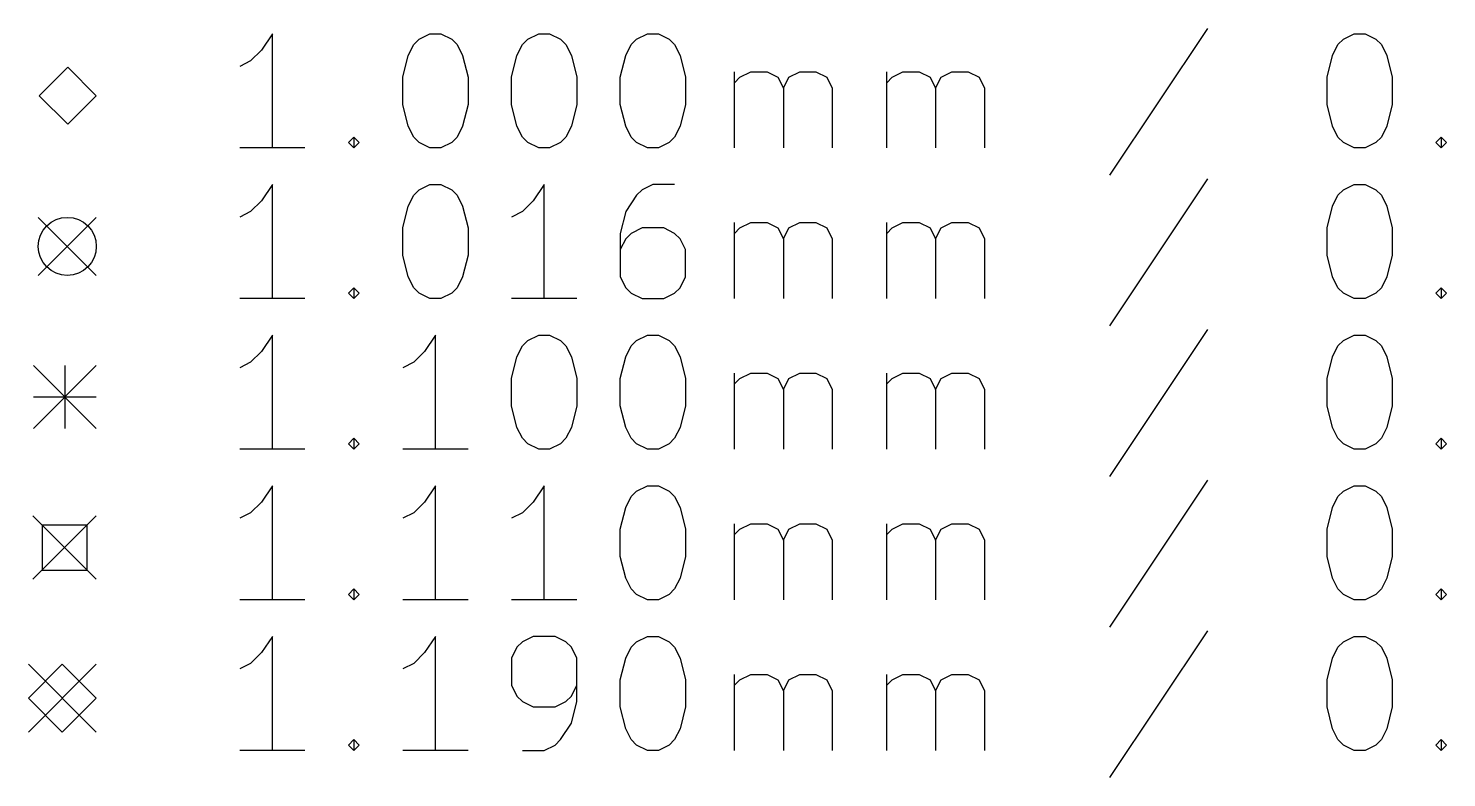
# Model space of a CAD drawing. Extents: x 124 to 225, y -187 to -59.
# Drawn here: x 123.8 to 148.65, y -186.64 to -173.51 of the extents above; entities that cross this region are included whole.
import ezdxf

# ---------------------------------------------------------------- set-up
doc = ezdxf.new("R2010")
doc.units = 0
doc.layers.add('BLACK', color=7, linetype='CONTINUOUS')

msp = doc.modelspace()

# ---------------------------------------------------------------- linework, layer by layer
at = {"layer": 'BLACK', "linetype": 'CONTINUOUS'}
for p, q in [((128.078958, -173.607338), (127.888482, -173.893052)), ((128.078958, -175.607338), (128.078958, -173.607338)), ((130.650387, -173.702576), (130.840863, -173.607338)), ((130.840863, -173.607338), (131.03134, -173.607338)), ((131.03134, -173.607338), (131.221816, -173.702576)), ((132.555149, -173.702576), (132.745625, -173.607338)), ((132.745625, -173.607338), (132.936102, -173.607338)), ((132.936102, -173.607338), (133.126578, -173.702576)), ((134.459911, -173.702576), (134.650387, -173.607338)), ((134.650387, -173.607338), (134.840864, -173.607338)), ((134.840864, -173.607338), (135.03134, -173.702576)), ((144.459912, -173.5121), (142.745627, -176.083528)), ((146.840865, -173.702576), (147.031341, -173.607338)), ((147.031341, -173.607338), (147.221818, -173.607338)), ((147.221818, -173.607338), (147.412294, -173.702576)), ((127.888482, -173.893052), (127.698006, -174.083528)), ((130.459911, -173.98829), (130.555149, -173.797814)), ((130.555149, -173.797814), (130.650387, -173.702576)), ((131.221816, -173.702576), (131.317054, -173.797814)), ((131.317054, -173.797814), (131.412292, -173.98829)), ((132.364673, -173.98829), (132.459911, -173.797814)), ((132.459911, -173.797814), (132.555149, -173.702576)), ((133.126578, -173.702576), (133.221816, -173.797814)), ((133.221816, -173.797814), (133.317054, -173.98829)), ((134.269435, -173.98829), (134.364673, -173.797814)), ((134.364673, -173.797814), (134.459911, -173.702576)), ((135.03134, -173.702576), (135.126578, -173.797814)), ((135.126578, -173.797814), (135.221816, -173.98829)), ((146.650389, -173.98829), (146.745627, -173.797814)), ((146.745627, -173.797814), (146.840865, -173.702576)), ((147.412294, -173.702576), (147.507532, -173.797814)), ((147.507532, -173.797814), (147.60277, -173.98829)), ((127.698006, -174.083528), (127.50753, -174.178766)), ((130.364673, -174.369242), (130.459911, -173.98829)), ((131.412292, -173.98829), (131.50753, -174.369242)), ((132.269435, -174.369242), (132.364673, -173.98829)), ((133.317054, -173.98829), (133.412292, -174.369242)), ((134.174197, -174.369242), (134.269435, -173.98829)), ((135.221816, -173.98829), (135.317054, -174.369242)), ((146.555151, -174.369242), (146.650389, -173.98829)), ((147.60277, -173.98829), (147.698008, -174.369242)), ((124.495, -174.1925), (123.995, -174.6925)), ((124.995, -174.6925), (124.495, -174.1925)), ((130.364673, -174.845433), (130.364673, -174.369242)), ((131.50753, -174.369242), (131.50753, -174.845433)), ((132.269435, -174.845433), (132.269435, -174.369242)), ((133.412292, -174.369242), (133.412292, -174.845433)), ((134.174197, -174.845433), (134.174197, -174.369242)), ((135.317054, -174.369242), (135.317054, -174.845433)), ((136.174197, -175.607338), (136.174197, -174.274004)), ((136.174197, -174.46448), (136.269435, -174.369242)), ((136.269435, -174.369242), (136.459911, -174.274004)), ((136.459911, -174.274004), (136.745626, -174.274004)), ((136.745626, -174.274004), (136.936102, -174.369242)), ((136.936102, -174.369242), (137.03134, -174.559719)), ((137.03134, -174.559719), (137.126578, -174.369242)), ((137.126578, -174.369242), (137.317054, -174.274004)), ((137.317054, -174.274004), (137.602768, -174.274004)), ((137.602768, -174.274004), (137.793245, -174.369242)), ((137.793245, -174.369242), (137.888483, -174.559719)), ((138.840864, -175.607338), (138.840864, -174.274004)), ((138.840864, -174.46448), (138.936102, -174.369242)), ((138.936102, -174.369242), (139.126578, -174.274004)), ((139.126578, -174.274004), (139.412293, -174.274004)), ((139.412293, -174.274004), (139.602769, -174.369242)), ((139.602769, -174.369242), (139.698007, -174.559719)), ((139.698007, -174.559719), (139.793245, -174.369242)), ((139.793245, -174.369242), (139.983721, -174.274004)), ((139.983721, -174.274004), (140.269435, -174.274004)), ((140.269435, -174.274004), (140.459912, -174.369242)), ((140.459912, -174.369242), (140.55515, -174.559719)), ((146.555151, -174.845433), (146.555151, -174.369242)), ((147.698008, -174.369242), (147.698008, -174.845433)), ((137.03134, -174.559719), (137.03134, -175.607338)), ((137.888483, -174.559719), (137.888483, -175.607338)), ((139.698007, -174.559719), (139.698007, -175.607338)), ((140.55515, -174.559719), (140.55515, -175.607338)), ((123.995, -174.6925), (124.495, -175.1925)), ((124.495, -175.1925), (124.995, -174.6925)), ((130.459911, -175.226385), (130.364673, -174.845433)), ((131.50753, -174.845433), (131.412292, -175.226385)), ((132.364673, -175.226385), (132.269435, -174.845433)), ((133.412292, -174.845433), (133.317054, -175.226385)), ((134.269435, -175.226385), (134.174197, -174.845433)), ((135.317054, -174.845433), (135.221816, -175.226385)), ((146.650389, -175.226385), (146.555151, -174.845433)), ((147.698008, -174.845433), (147.60277, -175.226385)), ((130.555149, -175.416861), (130.459911, -175.226385)), ((131.412292, -175.226385), (131.317054, -175.416861)), ((132.459911, -175.416861), (132.364673, -175.226385)), ((133.317054, -175.226385), (133.221816, -175.416861)), ((134.364673, -175.416861), (134.269435, -175.226385)), ((135.221816, -175.226385), (135.126578, -175.416861)), ((146.745627, -175.416861), (146.650389, -175.226385)), ((147.60277, -175.226385), (147.507532, -175.416861)), ((128.650387, -175.607338), (127.50753, -175.607338)), ((129.412292, -175.5121), (129.50753, -175.416861)), ((129.50753, -175.607338), (129.412292, -175.5121)), ((129.50753, -175.416861), (129.602768, -175.5121)), ((129.50753, -175.416861), (129.50753, -175.607338)), ((129.602768, -175.5121), (129.50753, -175.607338)), ((130.650387, -175.5121), (130.555149, -175.416861)), ((130.840863, -175.607338), (130.650387, -175.5121)), ((131.03134, -175.607338), (130.840863, -175.607338)), ((131.221816, -175.5121), (131.03134, -175.607338)), ((131.317054, -175.416861), (131.221816, -175.5121)), ((132.555149, -175.5121), (132.459911, -175.416861)), ((132.745625, -175.607338), (132.555149, -175.5121)), ((132.936102, -175.607338), (132.745625, -175.607338)), ((133.126578, -175.5121), (132.936102, -175.607338)), ((133.221816, -175.416861), (133.126578, -175.5121)), ((134.459911, -175.5121), (134.364673, -175.416861)), ((134.650387, -175.607338), (134.459911, -175.5121)), ((134.840864, -175.607338), (134.650387, -175.607338)), ((135.03134, -175.5121), (134.840864, -175.607338)), ((135.126578, -175.416861), (135.03134, -175.5121)), ((146.840865, -175.5121), (146.745627, -175.416861)), ((147.031341, -175.607338), (146.840865, -175.5121)), ((147.221818, -175.607338), (147.031341, -175.607338)), ((147.412294, -175.5121), (147.221818, -175.607338)), ((147.507532, -175.416861), (147.412294, -175.5121)), ((148.459913, -175.5121), (148.555151, -175.416861)), ((148.555151, -175.607338), (148.459913, -175.5121)), ((148.555151, -175.416861), (148.650389, -175.5121)), ((148.555151, -175.416861), (148.555151, -175.607338)), ((148.650389, -175.5121), (148.555151, -175.607338)), ((144.459912, -176.1521), (142.745627, -178.723528)), ((128.078958, -176.247338), (127.888482, -176.533052)), ((128.078958, -178.247338), (128.078958, -176.247338)), ((130.555149, -176.437814), (130.650387, -176.342576)), ((130.650387, -176.342576), (130.840863, -176.247338)), ((130.840863, -176.247338), (131.03134, -176.247338)), ((131.03134, -176.247338), (131.221816, -176.342576)), ((131.221816, -176.342576), (131.317054, -176.437814)), ((132.840863, -176.247338), (132.650387, -176.533052)), ((132.840863, -178.247338), (132.840863, -176.247338)), ((134.555149, -176.342576), (134.459911, -176.437814)), ((134.745625, -176.247338), (134.555149, -176.342576)), ((135.126578, -176.247338), (134.745625, -176.247338)), ((146.745627, -176.437814), (146.840865, -176.342576)), ((146.840865, -176.342576), (147.031341, -176.247338)), ((147.031341, -176.247338), (147.221818, -176.247338)), ((147.221818, -176.247338), (147.412294, -176.342576)), ((147.412294, -176.342576), (147.507532, -176.437814)), ((127.888482, -176.533052), (127.698006, -176.723528)), ((130.364673, -177.009242), (130.459911, -176.62829)), ((130.459911, -176.62829), (130.555149, -176.437814)), ((131.317054, -176.437814), (131.412292, -176.62829)), ((131.412292, -176.62829), (131.50753, -177.009242)), ((132.650387, -176.533052), (132.459911, -176.723528)), ((134.459911, -176.437814), (134.269435, -176.723528)), ((146.555151, -177.009242), (146.650389, -176.62829)), ((146.650389, -176.62829), (146.745627, -176.437814)), ((147.507532, -176.437814), (147.60277, -176.62829)), ((147.60277, -176.62829), (147.698008, -177.009242)), ((123.979, -176.8245), (124.995, -177.8405)), ((124.995, -176.8245), (123.979, -177.8405)), ((127.698006, -176.723528), (127.50753, -176.818766)), ((132.459911, -176.723528), (132.269435, -176.818766)), ((134.269435, -176.723528), (134.174197, -177.10448)), ((130.364673, -177.485433), (130.364673, -177.009242)), ((131.50753, -177.009242), (131.50753, -177.485433)), ((134.174197, -177.10448), (134.174197, -177.866385)), ((134.364673, -177.10448), (134.269435, -177.199719)), ((134.555149, -177.009242), (134.364673, -177.10448)), ((134.936102, -177.009242), (134.555149, -177.009242)), ((135.126578, -177.10448), (134.936102, -177.009242)), ((135.221816, -177.199719), (135.126578, -177.10448)), ((136.174197, -178.247338), (136.174197, -176.914004)), ((136.174197, -177.10448), (136.269435, -177.009242)), ((136.269435, -177.009242), (136.459911, -176.914004)), ((136.459911, -176.914004), (136.745626, -176.914004)), ((136.745626, -176.914004), (136.936102, -177.009242)), ((136.936102, -177.009242), (137.03134, -177.199719)), ((137.03134, -177.199719), (137.126578, -177.009242)), ((137.126578, -177.009242), (137.317054, -176.914004)), ((137.317054, -176.914004), (137.602768, -176.914004)), ((137.602768, -176.914004), (137.793245, -177.009242)), ((137.793245, -177.009242), (137.888483, -177.199719)), ((138.840864, -178.247338), (138.840864, -176.914004)), ((138.840864, -177.10448), (138.936102, -177.009242)), ((138.936102, -177.009242), (139.126578, -176.914004)), ((139.126578, -176.914004), (139.412293, -176.914004)), ((139.412293, -176.914004), (139.602769, -177.009242)), ((139.602769, -177.009242), (139.698007, -177.199719)), ((139.698007, -177.199719), (139.793245, -177.009242)), ((139.793245, -177.009242), (139.983721, -176.914004)), ((139.983721, -176.914004), (140.269435, -176.914004)), ((140.269435, -176.914004), (140.459912, -177.009242)), ((140.459912, -177.009242), (140.55515, -177.199719)), ((146.555151, -177.485433), (146.555151, -177.009242)), ((147.698008, -177.009242), (147.698008, -177.485433)), ((134.269435, -177.199719), (134.174197, -177.390195)), ((135.317054, -177.390195), (135.221816, -177.199719)), ((135.317054, -177.866385), (135.317054, -177.390195)), ((137.03134, -177.199719), (137.03134, -178.247338)), ((137.888483, -177.199719), (137.888483, -178.247338)), ((139.698007, -177.199719), (139.698007, -178.247338)), ((140.55515, -177.199719), (140.55515, -178.247338)), ((130.459911, -177.866385), (130.364673, -177.485433)), ((131.50753, -177.485433), (131.412292, -177.866385)), ((146.650389, -177.866385), (146.555151, -177.485433)), ((147.698008, -177.485433), (147.60277, -177.866385)), ((130.555149, -178.056861), (130.459911, -177.866385)), ((131.412292, -177.866385), (131.317054, -178.056861)), ((134.174197, -177.866385), (134.269435, -178.056861)), ((135.221816, -178.056861), (135.317054, -177.866385)), ((146.745627, -178.056861), (146.650389, -177.866385)), ((147.60277, -177.866385), (147.507532, -178.056861)), ((129.412292, -178.1521), (129.50753, -178.056861)), ((129.50753, -178.056861), (129.602768, -178.1521)), ((129.50753, -178.056861), (129.50753, -178.247338)), ((130.650387, -178.1521), (130.555149, -178.056861)), ((131.317054, -178.056861), (131.221816, -178.1521)), ((134.269435, -178.056861), (134.364673, -178.1521)), ((135.126578, -178.1521), (135.221816, -178.056861)), ((146.840865, -178.1521), (146.745627, -178.056861)), ((147.507532, -178.056861), (147.412294, -178.1521)), ((148.459913, -178.1521), (148.555151, -178.056861)), ((148.555151, -178.056861), (148.650389, -178.1521)), ((148.555151, -178.056861), (148.555151, -178.247338)), ((128.650387, -178.247338), (127.50753, -178.247338)), ((129.50753, -178.247338), (129.412292, -178.1521)), ((129.602768, -178.1521), (129.50753, -178.247338)), ((130.840863, -178.247338), (130.650387, -178.1521)), ((131.03134, -178.247338), (130.840863, -178.247338)), ((131.221816, -178.1521), (131.03134, -178.247338)), ((133.412292, -178.247338), (132.269435, -178.247338)), ((134.364673, -178.1521), (134.555149, -178.247338)), ((134.555149, -178.247338), (134.936102, -178.247338)), ((134.936102, -178.247338), (135.126578, -178.1521)), ((147.031341, -178.247338), (146.840865, -178.1521)), ((147.221818, -178.247338), (147.031341, -178.247338)), ((147.412294, -178.1521), (147.221818, -178.247338)), ((148.555151, -178.247338), (148.459913, -178.1521)), ((148.650389, -178.1521), (148.555151, -178.247338)), ((144.459912, -178.7921), (142.745627, -181.363528)), ((128.078958, -178.887338), (127.888482, -179.173052)), ((128.078958, -180.887338), (128.078958, -178.887338)), ((130.936101, -178.887338), (130.745625, -179.173052)), ((130.936101, -180.887338), (130.936101, -178.887338)), ((132.364673, -179.26829), (132.459911, -179.077814)), ((132.459911, -179.077814), (132.555149, -178.982576)), ((132.555149, -178.982576), (132.745625, -178.887338)), ((132.745625, -178.887338), (132.936102, -178.887338)), ((132.936102, -178.887338), (133.126578, -178.982576)), ((133.126578, -178.982576), (133.221816, -179.077814)), ((133.221816, -179.077814), (133.317054, -179.26829)), ((134.269435, -179.26829), (134.364673, -179.077814)), ((134.364673, -179.077814), (134.459911, -178.982576)), ((134.459911, -178.982576), (134.650387, -178.887338)), ((134.650387, -178.887338), (134.840864, -178.887338)), ((134.840864, -178.887338), (135.03134, -178.982576)), ((135.03134, -178.982576), (135.126578, -179.077814)), ((135.126578, -179.077814), (135.221816, -179.26829)), ((146.650389, -179.26829), (146.745627, -179.077814)), ((146.745627, -179.077814), (146.840865, -178.982576)), ((146.840865, -178.982576), (147.031341, -178.887338)), ((147.031341, -178.887338), (147.221818, -178.887338)), ((147.221818, -178.887338), (147.412294, -178.982576)), ((147.412294, -178.982576), (147.507532, -179.077814)), ((147.507532, -179.077814), (147.60277, -179.26829)), ((127.698006, -179.363528), (127.50753, -179.458766)), ((127.888482, -179.173052), (127.698006, -179.363528)), ((130.555149, -179.363528), (130.364673, -179.458766)), ((130.745625, -179.173052), (130.555149, -179.363528)), ((132.269435, -179.649242), (132.364673, -179.26829)), ((133.317054, -179.26829), (133.412292, -179.649242)), ((134.174197, -179.649242), (134.269435, -179.26829)), ((135.221816, -179.26829), (135.317054, -179.649242)), ((146.555151, -179.649242), (146.650389, -179.26829)), ((147.60277, -179.26829), (147.698008, -179.649242)), ((123.895, -179.4225), (124.995, -180.5225)), ((124.995, -179.4225), (123.895, -180.5225)), ((124.445, -179.4225), (124.445, -180.5225)), ((136.174197, -180.887338), (136.174197, -179.554004)), ((136.269435, -179.649242), (136.459911, -179.554004)), ((136.459911, -179.554004), (136.745626, -179.554004)), ((136.745626, -179.554004), (136.936102, -179.649242)), ((137.126578, -179.649242), (137.317054, -179.554004)), ((137.317054, -179.554004), (137.602768, -179.554004)), ((137.602768, -179.554004), (137.793245, -179.649242)), ((138.840864, -180.887338), (138.840864, -179.554004)), ((138.936102, -179.649242), (139.126578, -179.554004)), ((139.126578, -179.554004), (139.412293, -179.554004)), ((139.412293, -179.554004), (139.602769, -179.649242)), ((139.793245, -179.649242), (139.983721, -179.554004)), ((139.983721, -179.554004), (140.269435, -179.554004)), ((140.269435, -179.554004), (140.459912, -179.649242)), ((132.269435, -180.125433), (132.269435, -179.649242)), ((133.412292, -179.649242), (133.412292, -180.125433)), ((134.174197, -180.125433), (134.174197, -179.649242)), ((135.317054, -179.649242), (135.317054, -180.125433)), ((136.174197, -179.74448), (136.269435, -179.649242)), ((136.936102, -179.649242), (137.03134, -179.839719)), ((137.03134, -179.839719), (137.126578, -179.649242)), ((137.03134, -179.839719), (137.03134, -180.887338)), ((137.793245, -179.649242), (137.888483, -179.839719)), ((137.888483, -179.839719), (137.888483, -180.887338)), ((138.840864, -179.74448), (138.936102, -179.649242)), ((139.602769, -179.649242), (139.698007, -179.839719)), ((139.698007, -179.839719), (139.793245, -179.649242)), ((139.698007, -179.839719), (139.698007, -180.887338)), ((140.459912, -179.649242), (140.55515, -179.839719)), ((140.55515, -179.839719), (140.55515, -180.887338)), ((146.555151, -180.125433), (146.555151, -179.649242)), ((147.698008, -179.649242), (147.698008, -180.125433)), ((123.895, -179.9725), (124.995, -179.9725)), ((132.364673, -180.506385), (132.269435, -180.125433)), ((133.412292, -180.125433), (133.317054, -180.506385)), ((134.269435, -180.506385), (134.174197, -180.125433)), ((135.317054, -180.125433), (135.221816, -180.506385)), ((146.650389, -180.506385), (146.555151, -180.125433)), ((147.698008, -180.125433), (147.60277, -180.506385)), ((132.459911, -180.696861), (132.364673, -180.506385)), ((133.317054, -180.506385), (133.221816, -180.696861)), ((134.364673, -180.696861), (134.269435, -180.506385)), ((135.221816, -180.506385), (135.126578, -180.696861)), ((146.745627, -180.696861), (146.650389, -180.506385)), ((147.60277, -180.506385), (147.507532, -180.696861)), ((129.412292, -180.7921), (129.50753, -180.696861)), ((129.50753, -180.887338), (129.412292, -180.7921)), ((129.50753, -180.696861), (129.602768, -180.7921)), ((129.50753, -180.696861), (129.50753, -180.887338)), ((129.602768, -180.7921), (129.50753, -180.887338)), ((132.555149, -180.7921), (132.459911, -180.696861)), ((132.745625, -180.887338), (132.555149, -180.7921)), ((133.126578, -180.7921), (132.936102, -180.887338)), ((133.221816, -180.696861), (133.126578, -180.7921)), ((134.459911, -180.7921), (134.364673, -180.696861)), ((134.650387, -180.887338), (134.459911, -180.7921)), ((135.03134, -180.7921), (134.840864, -180.887338)), ((135.126578, -180.696861), (135.03134, -180.7921)), ((146.840865, -180.7921), (146.745627, -180.696861)), ((147.031341, -180.887338), (146.840865, -180.7921)), ((147.412294, -180.7921), (147.221818, -180.887338)), ((147.507532, -180.696861), (147.412294, -180.7921)), ((148.459913, -180.7921), (148.555151, -180.696861)), ((148.555151, -180.887338), (148.459913, -180.7921)), ((148.555151, -180.696861), (148.650389, -180.7921)), ((148.555151, -180.696861), (148.555151, -180.887338)), ((148.650389, -180.7921), (148.555151, -180.887338)), ((128.650387, -180.887338), (127.50753, -180.887338)), ((131.50753, -180.887338), (130.364673, -180.887338)), ((132.936102, -180.887338), (132.745625, -180.887338)), ((134.840864, -180.887338), (134.650387, -180.887338)), ((147.221818, -180.887338), (147.031341, -180.887338)), ((128.078958, -181.527338), (127.888482, -181.813052)), ((128.078958, -183.527338), (128.078958, -181.527338)), ((130.936101, -181.527338), (130.745625, -181.813052)), ((130.936101, -183.527338), (130.936101, -181.527338)), ((132.840863, -181.527338), (132.650387, -181.813052)), ((132.840863, -183.527338), (132.840863, -181.527338)), ((134.459911, -181.622576), (134.650387, -181.527338)), ((134.650387, -181.527338), (134.840864, -181.527338)), ((134.840864, -181.527338), (135.03134, -181.622576)), ((144.459912, -181.4321), (142.745627, -184.003528)), ((146.840865, -181.622576), (147.031341, -181.527338)), ((147.031341, -181.527338), (147.221818, -181.527338)), ((147.221818, -181.527338), (147.412294, -181.622576)), ((127.888482, -181.813052), (127.698006, -182.003528)), ((130.745625, -181.813052), (130.555149, -182.003528)), ((132.650387, -181.813052), (132.459911, -182.003528)), ((134.269435, -181.90829), (134.364673, -181.717814)), ((134.364673, -181.717814), (134.459911, -181.622576)), ((135.03134, -181.622576), (135.126578, -181.717814)), ((135.126578, -181.717814), (135.221816, -181.90829)), ((146.650389, -181.90829), (146.745627, -181.717814)), ((146.745627, -181.717814), (146.840865, -181.622576)), ((147.412294, -181.622576), (147.507532, -181.717814)), ((147.507532, -181.717814), (147.60277, -181.90829)), ((123.885, -182.0575), (124.995, -183.1675)), ((124.995, -182.0575), (123.885, -183.1675)), ((127.698006, -182.003528), (127.50753, -182.098766)), ((130.555149, -182.003528), (130.364673, -182.098766)), ((132.459911, -182.003528), (132.269435, -182.098766)), ((134.174197, -182.289242), (134.269435, -181.90829)), ((135.221816, -181.90829), (135.317054, -182.289242)), ((146.555151, -182.289242), (146.650389, -181.90829)), ((147.60277, -181.90829), (147.698008, -182.289242)), ((124.832448, -182.220052), (124.047552, -182.220052)), ((124.047552, -182.220052), (124.047552, -183.004948)), ((124.832448, -183.004948), (124.832448, -182.220052)), ((134.174197, -182.765433), (134.174197, -182.289242)), ((135.317054, -182.289242), (135.317054, -182.765433)), ((136.174197, -183.527338), (136.174197, -182.194004)), ((136.174197, -182.38448), (136.269435, -182.289242)), ((136.269435, -182.289242), (136.459911, -182.194004)), ((136.459911, -182.194004), (136.745626, -182.194004)), ((136.745626, -182.194004), (136.936102, -182.289242)), ((136.936102, -182.289242), (137.03134, -182.479719)), ((137.03134, -182.479719), (137.126578, -182.289242)), ((137.126578, -182.289242), (137.317054, -182.194004)), ((137.317054, -182.194004), (137.602768, -182.194004)), ((137.602768, -182.194004), (137.793245, -182.289242)), ((137.793245, -182.289242), (137.888483, -182.479719)), ((138.840864, -183.527338), (138.840864, -182.194004)), ((138.840864, -182.38448), (138.936102, -182.289242)), ((138.936102, -182.289242), (139.126578, -182.194004)), ((139.126578, -182.194004), (139.412293, -182.194004)), ((139.412293, -182.194004), (139.602769, -182.289242)), ((139.602769, -182.289242), (139.698007, -182.479719)), ((139.698007, -182.479719), (139.793245, -182.289242)), ((139.793245, -182.289242), (139.983721, -182.194004)), ((139.983721, -182.194004), (140.269435, -182.194004)), ((140.269435, -182.194004), (140.459912, -182.289242)), ((140.459912, -182.289242), (140.55515, -182.479719)), ((146.555151, -182.765433), (146.555151, -182.289242)), ((147.698008, -182.289242), (147.698008, -182.765433)), ((137.03134, -182.479719), (137.03134, -183.527338)), ((137.888483, -182.479719), (137.888483, -183.527338)), ((139.698007, -182.479719), (139.698007, -183.527338)), ((140.55515, -182.479719), (140.55515, -183.527338)), ((134.269435, -183.146385), (134.174197, -182.765433)), ((135.317054, -182.765433), (135.221816, -183.146385)), ((146.650389, -183.146385), (146.555151, -182.765433)), ((147.698008, -182.765433), (147.60277, -183.146385)), ((124.047552, -183.004948), (124.832448, -183.004948)), ((129.412292, -183.4321), (129.50753, -183.336861)), ((129.50753, -183.336861), (129.602768, -183.4321)), ((129.50753, -183.336861), (129.50753, -183.527338)), ((134.364673, -183.336861), (134.269435, -183.146385)), ((134.459911, -183.4321), (134.364673, -183.336861)), ((135.126578, -183.336861), (135.03134, -183.4321)), ((135.221816, -183.146385), (135.126578, -183.336861)), ((146.745627, -183.336861), (146.650389, -183.146385)), ((146.840865, -183.4321), (146.745627, -183.336861)), ((147.507532, -183.336861), (147.412294, -183.4321)), ((147.60277, -183.146385), (147.507532, -183.336861)), ((148.459913, -183.4321), (148.555151, -183.336861)), ((148.555151, -183.336861), (148.650389, -183.4321)), ((148.555151, -183.336861), (148.555151, -183.527338)), ((128.650387, -183.527338), (127.50753, -183.527338)), ((129.50753, -183.527338), (129.412292, -183.4321)), ((129.602768, -183.4321), (129.50753, -183.527338)), ((131.50753, -183.527338), (130.364673, -183.527338)), ((133.412292, -183.527338), (132.269435, -183.527338)), ((134.650387, -183.527338), (134.459911, -183.4321)), ((134.840864, -183.527338), (134.650387, -183.527338)), ((135.03134, -183.4321), (134.840864, -183.527338)), ((147.031341, -183.527338), (146.840865, -183.4321)), ((147.221818, -183.527338), (147.031341, -183.527338)), ((147.412294, -183.4321), (147.221818, -183.527338)), ((148.555151, -183.527338), (148.459913, -183.4321)), ((148.650389, -183.4321), (148.555151, -183.527338)), ((144.459912, -184.0721), (142.745627, -186.643528)), ((128.078958, -184.167338), (127.888482, -184.453052)), ((128.078958, -186.167338), (128.078958, -184.167338)), ((130.936101, -184.167338), (130.745625, -184.453052)), ((130.936101, -186.167338), (130.936101, -184.167338)), ((132.459911, -184.262576), (132.364673, -184.357814)), ((132.650387, -184.167338), (132.459911, -184.262576)), ((133.03134, -184.167338), (132.650387, -184.167338)), ((133.221816, -184.262576), (133.03134, -184.167338)), ((133.317054, -184.357814), (133.221816, -184.262576)), ((134.364673, -184.357814), (134.459911, -184.262576)), ((134.459911, -184.262576), (134.650387, -184.167338)), ((134.650387, -184.167338), (134.840864, -184.167338)), ((134.840864, -184.167338), (135.03134, -184.262576)), ((135.03134, -184.262576), (135.126578, -184.357814)), ((146.745627, -184.357814), (146.840865, -184.262576)), ((146.840865, -184.262576), (147.031341, -184.167338)), ((147.031341, -184.167338), (147.221818, -184.167338)), ((147.221818, -184.167338), (147.412294, -184.262576)), ((147.412294, -184.262576), (147.507532, -184.357814)), ((127.888482, -184.453052), (127.698006, -184.643528)), ((130.745625, -184.453052), (130.555149, -184.643528)), ((132.364673, -184.357814), (132.269435, -184.54829)), ((132.269435, -184.54829), (132.269435, -185.02448)), ((133.412292, -184.54829), (133.317054, -184.357814)), ((133.412292, -185.310195), (133.412292, -184.54829)), ((134.174197, -184.929242), (134.269435, -184.54829)), ((134.269435, -184.54829), (134.364673, -184.357814)), ((135.126578, -184.357814), (135.221816, -184.54829)), ((135.221816, -184.54829), (135.317054, -184.929242)), ((146.555151, -184.929242), (146.650389, -184.54829)), ((146.650389, -184.54829), (146.745627, -184.357814)), ((147.507532, -184.357814), (147.60277, -184.54829)), ((147.60277, -184.54829), (147.698008, -184.929242)), ((123.805, -184.6575), (124.995, -185.8475)), ((124.995, -184.6575), (123.805, -185.8475)), ((124.4, -184.6575), (123.805, -185.2525)), ((124.995, -185.2525), (124.4, -184.6575)), ((127.698006, -184.643528), (127.50753, -184.738766)), ((130.555149, -184.643528), (130.364673, -184.738766)), ((136.174197, -186.167338), (136.174197, -184.834004)), ((136.269435, -184.929242), (136.459911, -184.834004)), ((136.459911, -184.834004), (136.745626, -184.834004)), ((136.745626, -184.834004), (136.936102, -184.929242)), ((137.126578, -184.929242), (137.317054, -184.834004)), ((137.317054, -184.834004), (137.602768, -184.834004)), ((137.602768, -184.834004), (137.793245, -184.929242)), ((138.840864, -186.167338), (138.840864, -184.834004)), ((138.936102, -184.929242), (139.126578, -184.834004)), ((139.126578, -184.834004), (139.412293, -184.834004)), ((139.412293, -184.834004), (139.602769, -184.929242)), ((139.793245, -184.929242), (139.983721, -184.834004)), ((139.983721, -184.834004), (140.269435, -184.834004)), ((140.269435, -184.834004), (140.459912, -184.929242)), ((132.269435, -185.02448), (132.364673, -185.214957)), ((133.317054, -185.214957), (133.412292, -185.02448)), ((134.174197, -185.405433), (134.174197, -184.929242)), ((135.317054, -184.929242), (135.317054, -185.405433)), ((136.174197, -185.02448), (136.269435, -184.929242)), ((136.936102, -184.929242), (137.03134, -185.119719)), ((137.03134, -185.119719), (137.126578, -184.929242)), ((137.793245, -184.929242), (137.888483, -185.119719)), ((138.840864, -185.02448), (138.936102, -184.929242)), ((139.602769, -184.929242), (139.698007, -185.119719)), ((139.698007, -185.119719), (139.793245, -184.929242)), ((140.459912, -184.929242), (140.55515, -185.119719)), ((146.555151, -185.405433), (146.555151, -184.929242)), ((147.698008, -184.929242), (147.698008, -185.405433)), ((123.805, -185.2525), (124.4, -185.8475)), ((124.4, -185.8475), (124.995, -185.2525)), ((132.364673, -185.214957), (132.459911, -185.310195)), ((132.459911, -185.310195), (132.650387, -185.405433)), ((133.03134, -185.405433), (133.221816, -185.310195)), ((133.221816, -185.310195), (133.317054, -185.214957)), ((133.317054, -185.691147), (133.412292, -185.310195)), ((137.03134, -185.119719), (137.03134, -186.167338)), ((137.888483, -185.119719), (137.888483, -186.167338)), ((139.698007, -185.119719), (139.698007, -186.167338)), ((140.55515, -185.119719), (140.55515, -186.167338)), ((132.650387, -185.405433), (133.03134, -185.405433)), ((134.269435, -185.786385), (134.174197, -185.405433)), ((135.317054, -185.405433), (135.221816, -185.786385)), ((146.650389, -185.786385), (146.555151, -185.405433)), ((147.698008, -185.405433), (147.60277, -185.786385)), ((133.126578, -185.976861), (133.317054, -185.691147)), ((134.364673, -185.976861), (134.269435, -185.786385)), ((135.221816, -185.786385), (135.126578, -185.976861)), ((146.745627, -185.976861), (146.650389, -185.786385)), ((147.60277, -185.786385), (147.507532, -185.976861)), ((129.412292, -186.0721), (129.50753, -185.976861)), ((129.50753, -186.167338), (129.412292, -186.0721)), ((129.50753, -185.976861), (129.602768, -186.0721)), ((129.50753, -185.976861), (129.50753, -186.167338)), ((129.602768, -186.0721), (129.50753, -186.167338)), ((132.840863, -186.167338), (133.03134, -186.0721)), ((133.03134, -186.0721), (133.126578, -185.976861)), ((134.459911, -186.0721), (134.364673, -185.976861)), ((134.650387, -186.167338), (134.459911, -186.0721)), ((135.03134, -186.0721), (134.840864, -186.167338)), ((135.126578, -185.976861), (135.03134, -186.0721)), ((146.840865, -186.0721), (146.745627, -185.976861)), ((147.031341, -186.167338), (146.840865, -186.0721)), ((147.412294, -186.0721), (147.221818, -186.167338)), ((147.507532, -185.976861), (147.412294, -186.0721)), ((148.459913, -186.0721), (148.555151, -185.976861)), ((148.555151, -186.167338), (148.459913, -186.0721)), ((148.555151, -185.976861), (148.650389, -186.0721)), ((148.555151, -185.976861), (148.555151, -186.167338)), ((148.650389, -186.0721), (148.555151, -186.167338)), ((128.650387, -186.167338), (127.50753, -186.167338)), ((131.50753, -186.167338), (130.364673, -186.167338)), ((132.459911, -186.167338), (132.840863, -186.167338)), ((134.840864, -186.167338), (134.650387, -186.167338)), ((147.221818, -186.167338), (147.031341, -186.167338))]:
    msp.add_line(p, q, dxfattribs=at)
at = {"layer": 'BLACK'}
msp.add_circle((124.487, -177.3325), 0.508, dxfattribs=at)

doc.saveas('drawing.dxf')
